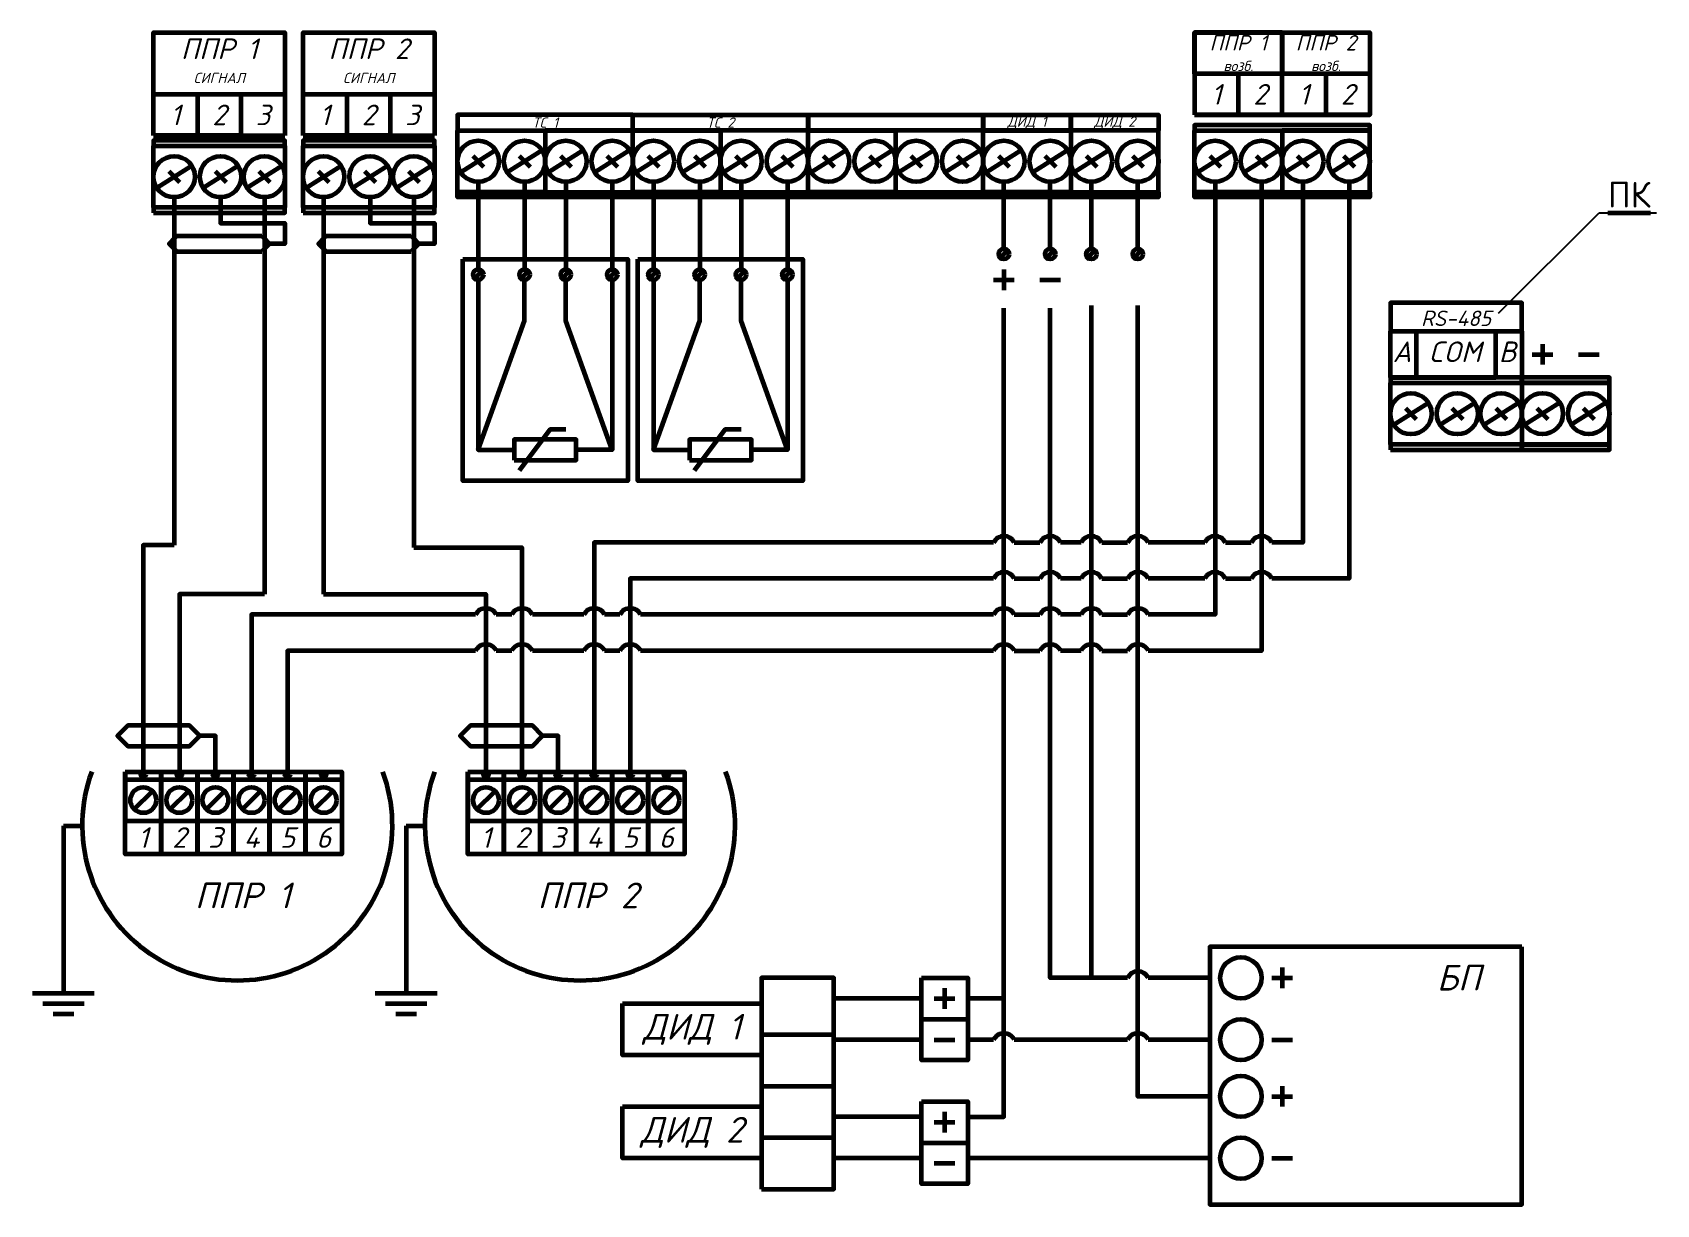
# Model space of a CAD drawing. Header units: millimetres. Extents: x -94276030 to 1204, y -525 to 4966020.
# Drawn here: x -303.8 to -146.2, y -132.5 to -18.8 of the extents above; entities that cross this region are included whole.
import ezdxf
from ezdxf import colors
from ezdxf.entities.mleader import LeaderData, LeaderLine
from ezdxf.math import Vec2, Vec3

# ---------------------------------------------------------------- set-up
doc = ezdxf.new("R2010")
doc.units = ezdxf.units.MM
doc.header["$LTSCALE"] = 15.177664
doc.layers.add('Main', color=150, linetype='Continuous', lineweight=60)
doc.layers.add('Text', color=10, linetype='Continuous', lineweight=60)

# ---------------------------------------------------------------- blocks, each defined once
blk = doc.blocks.new('_None')

msp = doc.modelspace()

# ---------------------------------------------------------------- hatches: boundary and pattern name
at = {"layer": 'Main', "true_color": 0x000000}
h = msp.add_hatch(color=18, dxfattribs=at)
h.dxf.hatch_style = 1
h.paths.add_polyline_path([(-290, -38.75), (-290.5, -39.25), (-290, -39.75)])
h = msp.add_hatch(color=18, dxfattribs=at)
h.dxf.hatch_style = 1
h.paths.add_polyline_path([(-281.25, -38.75), (-281.25, -39.75), (-280.75, -39.25)])
h = msp.add_hatch(color=18, dxfattribs=at)
h.dxf.hatch_style = 1
h.paths.add_polyline_path([(-275.5, -38.75), (-276, -39.25), (-275.5, -39.75)])
h = msp.add_hatch(color=18, dxfattribs=at)
h.dxf.hatch_style = 1
h.paths.add_polyline_path([(-266.75, -38.75), (-266.75, -39.75), (-266.25, -39.25)])

# ---------------------------------------------------------------- linework, layer by layer
at = {"layer": 'Main'}
for p, q in [((-186.75, -22.75), (-186.75, -26.75)), ((-178.25, -22.75), (-178.25, -26.75)), ((-287.75, -24.75), (-287.75, -28.75)), ((-273.25, -24.75), (-273.25, -28.75)), ((-210, -40.75), (-209, -39.75)), ((-172, -52.25), (-169.5, -52.25)), ((-208.5, -68.25), (-206, -68.25)), ((-200, -68.25), (-197.5, -68.25)), ((-188, -68.25), (-185.5, -68.25)), ((-208.5, -71.75), (-206, -71.75)), ((-200, -71.75), (-197.5, -71.75)), ((-188, -71.75), (-185.5, -71.75)), ((-208.5, -75.25), (-206, -75.25)), ((-200, -75.25), (-197.5, -75.25)), ((-208.5, -78.75), (-206, -78.75)), ((-200, -78.75), (-197.5, -78.75))]:
    msp.add_line(p, q, dxfattribs=at)
for points in [[(-292, -24.75), (-292, -18.75), (-279.25, -18.75), (-279.25, -24.75)], [(-277.5, -24.75), (-277.5, -18.75), (-264.75, -18.75), (-264.75, -24.75)], [(-292, -24.75), (-283.5, -24.75), (-279.25, -24.75), (-279.25, -28.75)], [(-292, -28.75), (-292, -24.75)], [(-283.5, -28.75), (-283.5, -24.75)], [(-277.5, -24.75), (-269, -24.75), (-264.75, -24.75), (-264.75, -28.75)], [(-277.5, -28.75), (-277.5, -24.75)], [(-269, -28.75), (-269, -24.75)], [(-191, -26.75), (-182.5, -26.75), (-174, -26.75)], [(-287.75, -28.75), (-283.5, -28.75), (-279.25, -28.75)], [(-273.25, -28.75), (-269, -28.75), (-264.75, -28.75)], [(-262.19, -32.32), (-258.81, -30.18)], [(-261.03, -30.72), (-259.98, -31.79)], [(-257.69, -32.32), (-254.31, -30.18)], [(-256.53, -30.72), (-255.47, -31.78)], [(-253.69, -32.32), (-250.31, -30.18)], [(-252.53, -30.72), (-251.48, -31.78)], [(-249.19, -32.32), (-245.81, -30.18)], [(-248.03, -30.72), (-246.98, -31.79)], [(-245.19, -32.32), (-241.81, -30.18)], [(-244.03, -30.72), (-242.98, -31.79)], [(-240.69, -32.32), (-237.31, -30.18)], [(-239.53, -30.72), (-238.47, -31.78)], [(-236.69, -32.32), (-233.31, -30.18)], [(-235.53, -30.72), (-234.48, -31.78)], [(-232.19, -32.32), (-228.81, -30.18)], [(-231.03, -30.72), (-229.98, -31.79)], [(-228.19, -32.32), (-224.81, -30.18)], [(-227.03, -30.72), (-225.98, -31.79)], [(-223.69, -32.32), (-220.31, -30.18)], [(-222.53, -30.72), (-221.47, -31.78)], [(-219.69, -32.32), (-216.31, -30.18)], [(-218.53, -30.72), (-217.48, -31.78)], [(-215.19, -32.32), (-211.81, -30.18)], [(-214.03, -30.72), (-212.98, -31.79)], [(-211.19, -32.32), (-207.81, -30.18)], [(-210.03, -30.72), (-208.98, -31.79)], [(-206.69, -32.32), (-203.31, -30.18)], [(-205.53, -30.72), (-204.47, -31.78)], [(-202.69, -32.32), (-199.31, -30.18)], [(-201.53, -30.72), (-200.48, -31.78)], [(-198.19, -32.32), (-194.81, -30.18)], [(-197.03, -30.72), (-195.98, -31.79)], [(-190.69, -32.32), (-187.31, -30.18)], [(-189.53, -30.72), (-188.48, -31.79)], [(-186.19, -32.32), (-182.81, -30.18)], [(-185.03, -30.72), (-183.97, -31.78)], [(-182.19, -32.32), (-178.81, -30.18)], [(-181.03, -30.72), (-179.98, -31.78)], [(-177.69, -32.32), (-174.31, -30.18)], [(-176.53, -30.72), (-175.48, -31.79)], [(-291.69, -33.82), (-288.31, -31.68)], [(-290.53, -32.22), (-289.48, -33.29)], [(-287.19, -33.82), (-283.81, -31.68)], [(-286.03, -32.22), (-284.97, -33.28)], [(-282.94, -33.82), (-279.56, -31.68)], [(-281.78, -32.22), (-280.72, -33.28)], [(-277.19, -33.82), (-273.81, -31.68)], [(-276.03, -32.22), (-274.98, -33.29)], [(-272.69, -33.82), (-269.31, -31.68)], [(-271.53, -32.22), (-270.47, -33.28)], [(-268.44, -33.82), (-265.06, -31.68)], [(-267.28, -32.22), (-266.22, -33.28)], [(-260.5, -33.25), (-260.5, -41.75)], [(-256, -33.25), (-256, -41.75)], [(-252, -33.25), (-252, -41.75)], [(-247.5, -33.25), (-247.5, -41.75)], [(-243.5, -33.25), (-243.5, -41.75)], [(-239, -33.25), (-239, -41.75)], [(-235, -33.25), (-235, -41.75)], [(-230.5, -33.25), (-230.5, -41.75)], [(-209.5, -39.75), (-209.5, -33.25)], [(-205, -39.75), (-205, -33.25)], [(-201, -39.75), (-201, -33.25)], [(-196.5, -39.75), (-196.5, -33.25)], [(-189, -33.25), (-189, -71.75)], [(-184.5, -33.25), (-184.5, -71.75)], [(-180.5, -33.25), (-180.5, -68.25), (-183.5, -68.25)], [(-176, -33.25), (-176, -71.75), (-183.5, -71.75)], [(-290, -34.75), (-290, -68.5)], [(-285.5, -34.75), (-285.5, -37.25), (-279.25, -37.25), (-279.25, -39.25), (-280.75, -39.25)], [(-281.25, -34.75), (-281.25, -73.25)], [(-275.5, -34.75), (-275.5, -73.25)], [(-271, -34.75), (-271, -37.25), (-264.75, -37.25), (-264.75, -39.25), (-266.25, -39.25)], [(-266.75, -34.75), (-266.75, -68.75)], [(-290.5, -39.25), (-289.75, -38.5)], [(-290, -38.75), (-290.5, -39.25), (-290, -39.75), (-290, -38.75)], [(-290.5, -39.25), (-289.75, -40)], [(-289.75, -38.5), (-281.5, -38.5)], [(-280.75, -39.25), (-281.5, -38.5)], [(-280.75, -39.25), (-281.5, -40)], [(-281.25, -38.75), (-281.25, -39.75), (-280.75, -39.25), (-281.25, -38.75)], [(-276, -39.25), (-275.25, -38.5)], [(-275.5, -38.75), (-276, -39.25), (-275.5, -39.75), (-275.5, -38.75)], [(-276, -39.25), (-275.25, -40)], [(-275.25, -38.5), (-267, -38.5)], [(-266.25, -39.25), (-267, -38.5)], [(-266.25, -39.25), (-267, -40)], [(-266.75, -38.75), (-266.75, -39.75), (-266.25, -39.25), (-266.75, -38.75)], [(-289.75, -40), (-281.5, -40)], [(-275.25, -40), (-267, -40)], [(-205.5, -40.75), (-204.5, -39.75)], [(-201.5, -40.75), (-200.5, -39.75)], [(-197, -40.75), (-196, -39.75)], [(-261, -42.75), (-260, -41.75)], [(-256.5, -42.75), (-255.5, -41.75)], [(-252.5, -42.75), (-251.5, -41.75)], [(-248, -42.75), (-247, -41.75)], [(-244, -42.75), (-243, -41.75)], [(-239.5, -42.75), (-238.5, -41.75)], [(-235.5, -42.75), (-234.5, -41.75)], [(-231, -42.75), (-230, -41.75)], [(-209.5, -41.75), (-209.5, -43.75)], [(-260.5, -42.75), (-260.5, -59.25), (-256, -46.75), (-256, -42.75)], [(-247.5, -42.75), (-247.5, -59.25), (-252, -46.75), (-252, -42.75)], [(-243.5, -42.75), (-243.5, -59.25), (-239, -46.75), (-239, -42.75)], [(-230.5, -42.75), (-230.5, -59.25), (-235, -46.75), (-235, -42.75)], [(-210.5, -42.75), (-208.5, -42.75)], [(-206, -42.75), (-204, -42.75)], [(-213, -124), (-209.5, -124), (-209.5, -45.5)], [(-197.5, -110.5), (-205, -110.5), (-205, -45.5)], [(-201, -110.5), (-201, -45.25)], [(-189.5, -122), (-196.5, -122), (-196.5, -45.25)], [(-172, -52.24), (-172, -47.74), (-169.5, -47.74), (-169.5, -52.25), (-161.75, -52.24), (-161.75, -47.74), (-159.25, -47.74), (-159.25, -52.24)], [(-169.5, -47.74), (-161.75, -47.74)], [(-158.25, -49.99), (-156.25, -49.99)], [(-157.25, -48.99), (-157.25, -50.99)], [(-153.75, -49.99), (-151.75, -49.99)], [(-159.25, -52.24), (-161.75, -52.24)], [(-171.69, -56.82), (-168.31, -54.68)], [(-167.19, -56.82), (-163.81, -54.68)], [(-162.94, -56.82), (-159.56, -54.68)], [(-158.94, -56.8), (-155.56, -54.67)], [(-154.44, -56.81), (-151.06, -54.67)], [(-170.53, -55.22), (-169.48, -56.29)], [(-166.03, -55.22), (-164.97, -56.28)], [(-161.78, -55.22), (-160.72, -56.28)], [(-157.78, -55.2), (-156.73, -56.27)], [(-153.28, -55.21), (-152.23, -56.27)], [(-256.5, -61.25), (-253.5, -57.25), (-252, -57.25)], [(-239.5, -61.25), (-236.5, -57.25), (-235, -57.25)], [(-260.5, -59.25), (-257, -59.25)], [(-247.5, -59.25), (-251, -59.25)], [(-243.5, -59.25), (-240, -59.25)], [(-230.5, -59.25), (-234, -59.25)], [(-290, -68.5), (-293, -68.5), (-293, -90.5)], [(-266.75, -68.75), (-256.26, -68.75), (-256.26, -90.5)], [(-210.5, -68.25), (-249.25, -68.25), (-249.25, -90.5)], [(-202, -68.25), (-204, -68.25)], [(-190, -68.25), (-195.5, -68.25)], [(-210.5, -71.75), (-245.75, -71.75), (-245.75, -90.5)], [(-202, -71.75), (-204, -71.75)], [(-190, -71.75), (-195.5, -71.75)], [(-189, -71.75), (-189, -75.25), (-195.5, -75.25)], [(-184.5, -71.75), (-184.5, -78.75), (-195.5, -78.75)], [(-281.25, -73.25), (-289.5, -73.25), (-289.5, -90.5)], [(-275.5, -73.25), (-259.75, -73.25), (-259.75, -90.5)], [(-260.75, -75.25), (-282.5, -75.25), (-282.5, -90.5)], [(-257.25, -75.25), (-258.75, -75.25)], [(-250.25, -75.25), (-255.25, -75.25)], [(-246.75, -75.25), (-248.25, -75.25)], [(-210.5, -75.25), (-244.75, -75.25)], [(-202, -75.25), (-204, -75.25)], [(-260.75, -78.75), (-279, -78.75), (-279, -90.5)], [(-257.25, -78.75), (-258.75, -78.75)], [(-250.25, -78.75), (-255.25, -78.75)], [(-246.75, -78.75), (-248.25, -78.75)], [(-210.5, -78.75), (-244.75, -78.75)], [(-202, -78.75), (-204, -78.75)], [(-286, -90.5), (-286, -87), (-287.5, -87), (-288.5, -86), (-294.5, -86), (-295.5, -87), (-294.5, -88), (-288.5, -88), (-287.5, -87)], [(-252.75, -90.5), (-252.75, -87), (-254.25, -87), (-255.25, -86), (-261.25, -86), (-262.25, -87), (-261.25, -88), (-255.25, -88), (-254.25, -87)], [(-294.75, -90.5), (-294.75, -91.25), (-291.25, -91.25)], [(-294.75, -91.25), (-294.75, -95.25), (-291.25, -95.25)], [(-291.25, -90.5), (-291.25, -91.25), (-287.75, -91.25)], [(-291.25, -91.25), (-291.25, -95.25), (-287.75, -95.25)], [(-287.75, -90.5), (-287.75, -91.25), (-284.25, -91.25)], [(-287.75, -91.25), (-287.75, -95.25), (-284.25, -95.25)], [(-284.25, -90.5), (-284.25, -91.25), (-280.75, -91.25)], [(-284.25, -91.25), (-284.25, -95.25), (-280.75, -95.25)], [(-280.75, -90.5), (-280.75, -91.25), (-277.25, -91.25)], [(-280.75, -91.25), (-280.75, -95.25), (-277.25, -95.25)], [(-277.25, -90.5), (-277.25, -91.25), (-273.75, -91.25)], [(-277.25, -91.25), (-277.25, -95.25), (-273.75, -95.25)], [(-261.5, -90.5), (-261.5, -91.25), (-258, -91.25)], [(-261.5, -91.25), (-261.5, -95.25), (-258, -95.25)], [(-258, -90.5), (-258, -91.25), (-254.5, -91.25)], [(-258, -91.25), (-258, -95.25), (-254.5, -95.25)], [(-254.5, -90.5), (-254.5, -91.25), (-251, -91.25)], [(-254.5, -91.25), (-254.5, -95.25), (-251, -95.25)], [(-251, -90.5), (-251, -91.25), (-247.5, -91.25)], [(-251, -91.25), (-251, -95.25), (-247.5, -95.25)], [(-247.5, -90.5), (-247.5, -91.25), (-244, -91.25)], [(-247.5, -91.25), (-247.5, -95.25), (-244, -95.25)], [(-244, -90.5), (-244, -91.25), (-240.5, -91.25)], [(-244, -91.25), (-244, -95.25), (-240.5, -95.25)], [(-293.88, -94.13), (-292.12, -92.37)], [(-290.38, -94.13), (-288.62, -92.37)], [(-286.88, -94.13), (-285.12, -92.37)], [(-283.38, -94.13), (-281.62, -92.37)], [(-279.88, -94.13), (-278.12, -92.37)], [(-276.38, -94.13), (-274.62, -92.37)], [(-260.63, -94.13), (-258.87, -92.37)], [(-257.13, -94.13), (-255.37, -92.37)], [(-253.63, -94.13), (-251.87, -92.37)], [(-250.13, -94.13), (-248.37, -92.37)], [(-246.63, -94.13), (-244.87, -92.37)], [(-243.13, -94.13), (-241.37, -92.37)], [(-300.75, -95.75), (-298.93, -95.74)], [(-300.75, -95.75), (-300.75, -112)], [(-267.5, -95.75), (-265.68, -95.74)], [(-267.5, -95.75), (-267.5, -112)], [(-182.5, -109.5), (-182.5, -111.5)], [(-215.25, -111.5), (-215.25, -113.5)], [(-189.5, -110.5), (-195.5, -110.5)], [(-183.5, -110.5), (-181.5, -110.5)], [(-303.75, -112), (-297.75, -112)], [(-302.75, -113), (-298.75, -113)], [(-270.5, -112), (-264.5, -112)], [(-269.5, -113), (-265.5, -113)], [(-217.5, -112.5), (-226, -112.5)], [(-216.25, -112.5), (-214.25, -112.5)], [(-209.5, -112.5), (-213, -112.5)], [(-301.75, -114), (-299.75, -114)], [(-268.5, -114), (-266.5, -114)], [(-217.5, -114.5), (-213, -114.5)], [(-233, -116), (-226, -116)], [(-217.5, -116.5), (-226, -116.5)], [(-216.25, -116.5), (-214.25, -116.5)], [(-210.5, -116.5), (-213, -116.5)], [(-197.5, -116.5), (-208.5, -116.5)], [(-189.5, -116.5), (-195.5, -116.5)], [(-183.5, -116.5), (-181.5, -116.5)], [(-233, -121), (-226, -121)], [(-182.5, -121), (-182.5, -123)], [(-183.5, -122), (-181.5, -122)], [(-217.5, -124), (-226, -124)], [(-215.25, -123.5), (-215.25, -125.5)], [(-233, -126), (-226, -126)], [(-216.25, -124.5), (-214.25, -124.5)], [(-217.5, -126.5), (-213, -126.5)], [(-217.5, -128), (-226, -128)], [(-216.25, -128.5), (-214.25, -128.5)], [(-189.5, -128), (-213, -128)], [(-183.5, -128), (-181.5, -128)]]:
    msp.add_lwpolyline(points, dxfattribs=at)
for points in [[(-191, -26.75), (-182.5, -26.75), (-182.5, -18.75), (-191, -18.75)], [(-191, -18.75), (-182.5, -18.75), (-182.5, -22.75), (-191, -22.75)], [(-182.5, -18.75), (-174, -18.75), (-174, -26.75), (-182.5, -26.75)], [(-182.5, -18.75), (-174, -18.75), (-174, -22.75), (-182.5, -22.75)], [(-262.5, -28.25), (-245.5, -28.25), (-245.5, -26.75), (-262.5, -26.75)], [(-245.5, -26.75), (-228.5, -26.75), (-228.5, -28.25), (-245.5, -28.25)], [(-228.5, -26.75), (-211.5, -26.75), (-211.5, -28.25), (-228.5, -28.25)], [(-211.5, -26.75), (-203, -26.75), (-203, -28.25), (-211.5, -28.25)], [(-203, -26.75), (-194.5, -26.75), (-194.5, -28.25), (-203, -28.25)], [(-191, -26.75), (-182.5, -26.75), (-182.5, -26.75), (-191, -26.75)], [(-262.5, -28.25), (-254, -28.25), (-254, -34.25), (-262.5, -34.25)], [(-254, -34.25), (-245.5, -34.25), (-245.5, -28.25), (-254, -28.25)], [(-245.5, -28.25), (-237, -28.25), (-237, -34.25), (-245.5, -34.25)], [(-237, -34.25), (-228.5, -34.25), (-228.5, -28.25), (-237, -28.25)], [(-228.5, -28.25), (-220, -28.25), (-220, -34.25), (-228.5, -34.25)], [(-220, -34.25), (-211.5, -34.25), (-211.5, -28.25), (-220, -28.25)], [(-211.5, -28.25), (-203, -28.25), (-203, -34.25), (-211.5, -34.25)], [(-203, -34.25), (-194.5, -34.25), (-194.5, -28.25), (-203, -28.25)], [(-191, -28.25), (-174, -28.25), (-174, -27.75), (-191, -27.75)], [(-191, -28.25), (-182.5, -28.25), (-182.5, -34.25), (-191, -34.25)], [(-182.5, -34.25), (-174, -34.25), (-174, -28.25), (-182.5, -28.25)], [(-292, -28.75), (-283.5, -28.75), (-283.5, -28.75), (-292, -28.75)], [(-292, -29.75), (-279.25, -29.75), (-279.25, -29.24), (-292, -29.25)], [(-292, -29.75), (-279.25, -29.75), (-279.25, -35.75), (-292, -35.75)], [(-277.5, -28.75), (-269, -28.75), (-269, -28.75), (-277.5, -28.75)], [(-277.5, -29.75), (-264.75, -29.75), (-264.75, -29.24), (-277.5, -29.25)], [(-277.5, -29.75), (-264.75, -29.75), (-264.75, -35.75), (-277.5, -35.75)], [(-262.5, -34.25), (-194.5, -34.25), (-194.5, -34.75), (-262.5, -34.75)], [(-191, -34.25), (-174, -34.25), (-174, -34.75), (-191, -34.75)], [(-292, -36.25), (-279.25, -36.25), (-279.25, -35.74), (-292, -35.75)], [(-277.5, -36.25), (-264.75, -36.25), (-264.75, -35.74), (-277.5, -35.75)], [(-262, -40.75), (-246, -40.75), (-246, -62.25), (-262, -62.25)], [(-245, -40.75), (-229, -40.75), (-229, -62.25), (-245, -62.25)], [(-172, -47.74), (-159.25, -47.74), (-159.25, -44.99), (-172, -44.99)], [(-172, -52.75), (-159.25, -52.75), (-159.25, -52.24), (-172, -52.25)], [(-172, -52.75), (-159.25, -52.75), (-159.25, -58.75), (-172, -58.75)], [(-159.25, -52.74), (-150.75, -52.74), (-150.75, -52.24), (-159.25, -52.24)], [(-159.25, -58.74), (-150.75, -58.74), (-150.75, -52.74), (-159.25, -52.74)], [(-257, -60.25), (-251, -60.25), (-251, -58.25), (-257, -58.25)], [(-240, -60.25), (-234, -60.25), (-234, -58.25), (-240, -58.25)], [(-172, -59.25), (-159.25, -59.25), (-159.25, -58.74), (-172, -58.75)], [(-150.75, -58.74), (-159.25, -58.74), (-159.25, -59.24), (-150.75, -59.24)], [(-294.75, -90.5), (-291.25, -90.5), (-291.25, -98.5), (-294.75, -98.5)], [(-291.25, -90.5), (-287.75, -90.5), (-287.75, -98.5), (-291.25, -98.5)], [(-287.75, -90.5), (-284.25, -90.5), (-284.25, -98.5), (-287.75, -98.5)], [(-284.25, -90.5), (-280.75, -90.5), (-280.75, -98.5), (-284.25, -98.5)], [(-280.75, -90.5), (-277.25, -90.5), (-277.25, -98.5), (-280.75, -98.5)], [(-277.25, -90.5), (-273.75, -90.5), (-273.75, -98.5), (-277.25, -98.5)], [(-261.5, -90.5), (-258, -90.5), (-258, -98.5), (-261.5, -98.5)], [(-258, -90.5), (-254.5, -90.5), (-254.5, -98.5), (-258, -98.5)], [(-254.5, -90.5), (-251, -90.5), (-251, -98.5), (-254.5, -98.5)], [(-251, -90.5), (-247.5, -90.5), (-247.5, -98.5), (-251, -98.5)], [(-247.5, -90.5), (-244, -90.5), (-244, -98.5), (-247.5, -98.5)], [(-244, -90.5), (-240.5, -90.5), (-240.5, -98.5), (-244, -98.5)], [(-159.25, -107.5), (-189.5, -107.5), (-189.5, -132.5), (-159.25, -132.5)], [(-233, -131), (-226, -131), (-226, -110.5), (-233, -110.5)], [(-217.5, -110.5), (-213, -110.5), (-213, -118.5), (-217.5, -118.5)], [(-246.5, -113), (-233, -113), (-233, -118), (-246.5, -118)], [(-217.5, -122.5), (-213, -122.5), (-213, -130.5), (-217.5, -130.5)], [(-246.5, -123), (-233, -123), (-233, -128), (-246.5, -128)]]:
    msp.add_lwpolyline(points, close=True, dxfattribs=at)
for centre, radius in [((-260.5, -31.25), 2), ((-256, -31.25), 2), ((-252, -31.25), 2), ((-247.5, -31.25), 2), ((-243.5, -31.25), 2), ((-239, -31.25), 2), ((-235, -31.25), 2), ((-230.5, -31.25), 2), ((-226.5, -31.25), 2), ((-222, -31.25), 2), ((-218, -31.25), 2), ((-213.5, -31.25), 2), ((-209.5, -31.25), 2), ((-205, -31.25), 2), ((-201, -31.25), 2), ((-196.5, -31.25), 2), ((-189, -31.25), 2), ((-184.5, -31.25), 2), ((-180.5, -31.25), 2), ((-176, -31.25), 2), ((-290, -32.75), 2), ((-285.5, -32.75), 2), ((-281.25, -32.75), 2), ((-275.5, -32.75), 2), ((-271, -32.75), 2), ((-266.75, -32.75), 2), ((-209.5, -40.25), 0.5), ((-205, -40.25), 0.5), ((-201, -40.25), 0.5), ((-196.5, -40.25), 0.5), ((-260.5, -42.25), 0.5), ((-256, -42.25), 0.5), ((-252, -42.25), 0.5), ((-247.5, -42.25), 0.5), ((-243.5, -42.25), 0.5), ((-239, -42.25), 0.5), ((-235, -42.25), 0.5), ((-230.5, -42.25), 0.5), ((-170, -55.75), 2), ((-165.5, -55.75), 2), ((-161.25, -55.75), 2), ((-157.25, -55.74), 2), ((-152.75, -55.74), 2), ((-293, -90.75), 0.25), ((-289.5, -90.75), 0.25), ((-286, -90.75), 0.25), ((-282.5, -90.75), 0.25), ((-279, -90.75), 0.25), ((-275.5, -90.75), 0.25), ((-259.75, -90.75), 0.25), ((-256.25, -90.75), 0.25), ((-252.75, -90.75), 0.25), ((-249.25, -90.75), 0.25), ((-245.75, -90.75), 0.25), ((-242.25, -90.75), 0.25), ((-293, -93.25), 1.25), ((-289.5, -93.25), 1.25), ((-286, -93.25), 1.25), ((-282.5, -93.25), 1.25), ((-279, -93.25), 1.25), ((-275.5, -93.25), 1.25), ((-259.75, -93.25), 1.25), ((-256.25, -93.25), 1.25), ((-252.75, -93.25), 1.25), ((-249.25, -93.25), 1.25), ((-245.75, -93.25), 1.25), ((-242.25, -93.25), 1.25), ((-186.5, -110.5), 2), ((-186.5, -116.5), 2), ((-186.5, -122), 2), ((-186.5, -128), 2)]:
    msp.add_circle(centre, radius, dxfattribs=at)
for centre, radius, start, end in [((-209.5, -68.75), 1.12, 26.5651, 153.4349), ((-205, -68.75), 1.12, 26.5651, 153.4349), ((-201, -68.75), 1.12, 26.5651, 153.4349), ((-196.5, -68.75), 1.12, 26.5651, 153.4349), ((-189, -68.75), 1.12, 26.5651, 153.4349), ((-184.5, -68.75), 1.12, 26.5651, 153.4349), ((-209.5, -72.25), 1.12, 26.5651, 153.4349), ((-205, -72.25), 1.12, 26.5651, 153.4349), ((-201, -72.25), 1.12, 26.5651, 153.4349), ((-196.5, -72.25), 1.12, 26.5651, 153.4349), ((-189, -72.25), 1.12, 26.5651, 153.4349), ((-184.5, -72.25), 1.12, 26.5651, 153.4349), ((-259.75, -75.75), 1.12, 26.5651, 153.4349), ((-256.25, -75.75), 1.12, 26.5651, 153.4349), ((-249.25, -75.75), 1.12, 26.5651, 153.4349), ((-245.75, -75.75), 1.12, 26.5651, 153.4349), ((-209.5, -75.75), 1.12, 26.5651, 153.4349), ((-205, -75.75), 1.12, 26.5651, 153.4349), ((-201, -75.75), 1.12, 26.5651, 153.4349), ((-196.5, -75.75), 1.12, 26.5651, 153.4349), ((-259.75, -79.25), 1.12, 26.5651, 153.4349), ((-256.25, -79.25), 1.12, 26.5651, 153.4349), ((-249.25, -79.25), 1.12, 26.5651, 153.4349), ((-245.75, -79.25), 1.12, 26.5651, 153.4349), ((-209.5, -79.25), 1.12, 26.5651, 153.4349), ((-205, -79.25), 1.12, 26.5651, 153.4349), ((-201, -79.25), 1.12, 26.5651, 153.4349), ((-196.5, -79.25), 1.12, 26.5651, 153.4349), ((-283.88, -95.7), 15.05, 159.7815, 20.2185), ((-250.62, -95.7), 15.05, 159.7815, 20.2185), ((-196.5, -111), 1.12, 26.5651, 153.4349), ((-209.5, -117), 1.12, 26.5651, 153.4349), ((-196.5, -117), 1.12, 26.5651, 153.4349)]:
    msp.add_arc(centre, radius, start, end, dxfattribs=at)

# ---------------------------------------------------------------- texts
at = {"layer": 'Text'}
for s, width, insert, char_height, attachment_point in [('{\\fISOCPEUR|b0|i1|c204|p34;ППР 1\\P\\H0.5x;СИГНАЛ}', 12.75, (-285.62, -21.5), 2, 5), ('{\\fISOCPEUR|b0|i1|c204|p34;ППР \\fISOCPEUR|b0|i1|c0|p34;2\\fISOCPEUR|b0|i1|c204|p34;\\P\\H0.5x;СИГНАЛ}', 12.75, (-271.12, -21.5), 2, 5), ('{\\fISOCPEUR|b0|i1|c204|p34;ППР 1\\P\\H0.66667x;возб.}', 8.5, (-186.75, -20.75), 1.5, 5), ('{\\fISOCPEUR|b0|i1|c204|p34;ППР \\fISOCPEUR|b0|i1|c0|p34;2\\fISOCPEUR|b0|i1|c204|p34;\\P\\H0.66667x;возб.}', 8.5, (-178.25, -20.75), 1.5, 5), ('{\\fISOCPEUR|b0|i1|c0|p34;1}', 4.25, (-188.88, -24.75), 2, 5), ('{\\fISOCPEUR|b0|i1|c0|p34;2}', 4.25, (-184.62, -24.75), 2, 5), ('{\\fISOCPEUR|b0|i1|c0|p34;1}', 4.25, (-180.38, -24.75), 2, 5), ('{\\fISOCPEUR|b0|i1|c0|p34;2}', 4.25, (-176.12, -24.75), 2, 5), ('{\\fISOCPEUR|b0|i1|c0|p34;1}', 4.25, (-289.88, -26.75), 2, 5), ('{\\fISOCPEUR|b0|i1|c0|p34;2}', 4.25, (-285.62, -26.75), 2, 5), ('{\\fISOCPEUR|b0|i1|c0|p34;3}', 4.25, (-281.38, -26.75), 2, 5), ('{\\fISOCPEUR|b0|i1|c0|p34;1}', 4.25, (-275.38, -26.75), 2, 5), ('{\\fISOCPEUR|b0|i1|c0|p34;2}', 4.25, (-271.12, -26.75), 2, 5), ('{\\fISOCPEUR|b0|i1|c0|p34;3}', 4.25, (-266.88, -26.75), 2, 5), ('{\\fISOCPEUR|b0|i1|c204|p34;ТС \\fISOCPEUR|b0|i1|c0|p34;1}', 17, (-254, -27.5), 1, 5), ('{\\fISOCPEUR|b0|i1|c204|p34;ТС \\fISOCPEUR|b0|i1|c0|p34;2}', 17, (-237, -27.5), 1, 5), ('{\\fISOCPEUR|b0|i1|c204|p34;ДИД 1}', 8.5, (-207.25, -27.5), 1, 5), ('{\\fISOCPEUR|b0|i1|c204|p34;ДИД \\fISOCPEUR|b0|i1|c0|p34;2}', 8.5, (-198.75, -27.5), 1, 5), ('{\\fISOCPEUR|b0|i1|c0|p34;RS-485}', 12.75, (-165.62, -46.49), 1.5, 5), ('{\\fISOCPEUR|b0|i1|c0|p34;A}', 4.25, (-170.87, -49.74), 2, 5), ('{\\fISOCPEUR|b0|i1|c0|p34;COM}', 4.25, (-165.75, -49.74), 2, 5), ('{\\fISOCPEUR|b0|i1|c0|p34;B}', 4.25, (-160.62, -49.74), 2, 5), ('{\\fISOCPEUR|b0|i1|c0|p34;1}', 3.5, (-293, -96.88), 2, 5), ('{\\fISOCPEUR|b0|i1|c0|p34;2}', 3.5, (-289.5, -96.88), 2, 5), ('{\\fISOCPEUR|b0|i1|c0|p34;3}', 3.5, (-286, -96.88), 2, 5), ('{\\fISOCPEUR|b0|i1|c0|p34;4}', 3.5, (-282.5, -96.88), 2, 5), ('{\\fISOCPEUR|b0|i1|c0|p34;5}', 3.5, (-279, -96.88), 2, 5), ('{\\fISOCPEUR|b0|i1|c0|p34;6}', 3.5, (-275.5, -96.88), 2, 5), ('{\\fISOCPEUR|b0|i1|c0|p34;1}', 3.5, (-259.75, -96.88), 2, 5), ('{\\fISOCPEUR|b0|i1|c0|p34;2}', 3.5, (-256.25, -96.88), 2, 5), ('{\\fISOCPEUR|b0|i1|c0|p34;3}', 3.5, (-252.75, -96.88), 2, 5), ('{\\fISOCPEUR|b0|i1|c0|p34;4}', 3.5, (-249.25, -96.88), 2, 5), ('{\\fISOCPEUR|b0|i1|c0|p34;5}', 3.5, (-245.75, -96.88), 2, 5), ('{\\fISOCPEUR|b0|i1|c0|p34;6}', 3.5, (-242.25, -96.88), 2, 5), ('{\\fISOCPEUR|b0|i1|c204|p34;ППР \\fISOCPEUR|b0|i1|c0|p34;1}', 9.75, (-288, -101.25), 2.5, 1), ('{\\fISOCPEUR|b0|i1|c204|p34;ППР 2}', 9.75, (-254.75, -101.25), 2.5, 1), ('{\\fISOCPEUR|b0|i1|c204|p34;БП}', 7.5, (-165.36, -110.48), 2.5, 5), ('{\\fISOCPEUR|b0|i1|c204|p34;ДИД 1}', 13.5, (-239.75, -115.5), 2.5, 5), ('{\\fISOCPEUR|b0|i1|c204|p34;ДИД \\fISOCPEUR|b0|i1|c0|p34;2}', 13.5, (-239.75, -125.5), 2.5, 5)]:
    msp.add_mtext_dynamic_manual_height_columns(s, width=width, gutter_width=12.5, heights=[0], dxfattribs=dict(at, insert=insert, char_height=char_height, attachment_point=attachment_point))

# ---------------------------------------------------------------- leaders
ml = msp.add_multileader_mtext('Standard', dxfattribs=at)
ml.set_content('\\L{\\fISOCPEUR|b0|i0|c204|p34;\\LПК}', color=256)
ml.set_leader_properties(color=256, linetype='ByLayer')
ml.set_arrow_properties(name='NONE')
ml.build(insert=Vec2(0, 0))
ml.multileader.update_dxf_attribs({"text_left_attachment_type": 8, "text_right_attachment_type": 0, "dogleg_length": 0.36, "arrow_head_size": 0.18})
ctx = ml.context
ctx.base_point, ctx.char_height, ctx.arrow_head_size, ctx.landing_gap_size, ctx.plane_origin = Vec3(-151.39, -36.24), 2.5, 0.18, 0.5, Vec3(-161.5, -45.99)
ctx.left_attachment, ctx.right_attachment = 8, 0
notes = []
notes.append((ctx, [(0, (1, 1, 0), (-151.75, -36.24), (1, 0), 0.36, [(0, [(-161.5, -45.99)], 0, [])])]))
ctx.mtext.insert, ctx.mtext.flow_direction = Vec3(-150.89, -33.24), 5
for ctx, leaders in notes:
    for number, flags, end, landing, length, lines in leaders:
        leader = LeaderData()
        leader.index, (leader.has_last_leader_line, leader.has_dogleg_vector, leader.attachment_direction) = number, flags
        leader.last_leader_point, leader.dogleg_vector, leader.dogleg_length = Vec3(end), Vec3(landing), length
        for number, points, colour, breaks in lines:
            line = LeaderLine()
            line.index, line.vertices, line.color, line.breaks = number, Vec3.list(points), colors.encode_raw_color(colour), breaks
            leader.lines.append(line)
        ctx.leaders.append(leader)

doc.saveas('drawing.dxf')
